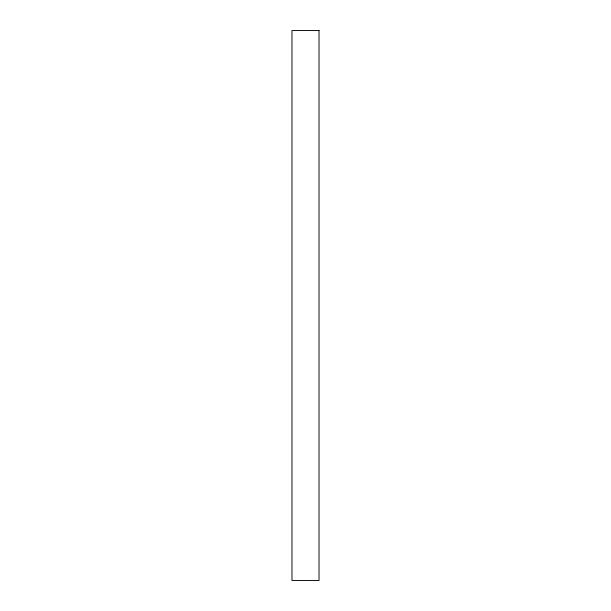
<?xml version="1.0" encoding="UTF-8"?>
<svg xmlns="http://www.w3.org/2000/svg" width="611" height="611" viewBox="0 0 611 611"><rect width="100%" height="100%" fill="white"/><g stroke="black" fill="none" stroke-linecap="round" stroke-linejoin="round"><path stroke-width="0.92" d="M319.026 30.55L291.974 30.55L291.974 580.45L319.026 580.45L319.026 30.55"/></g></svg>
